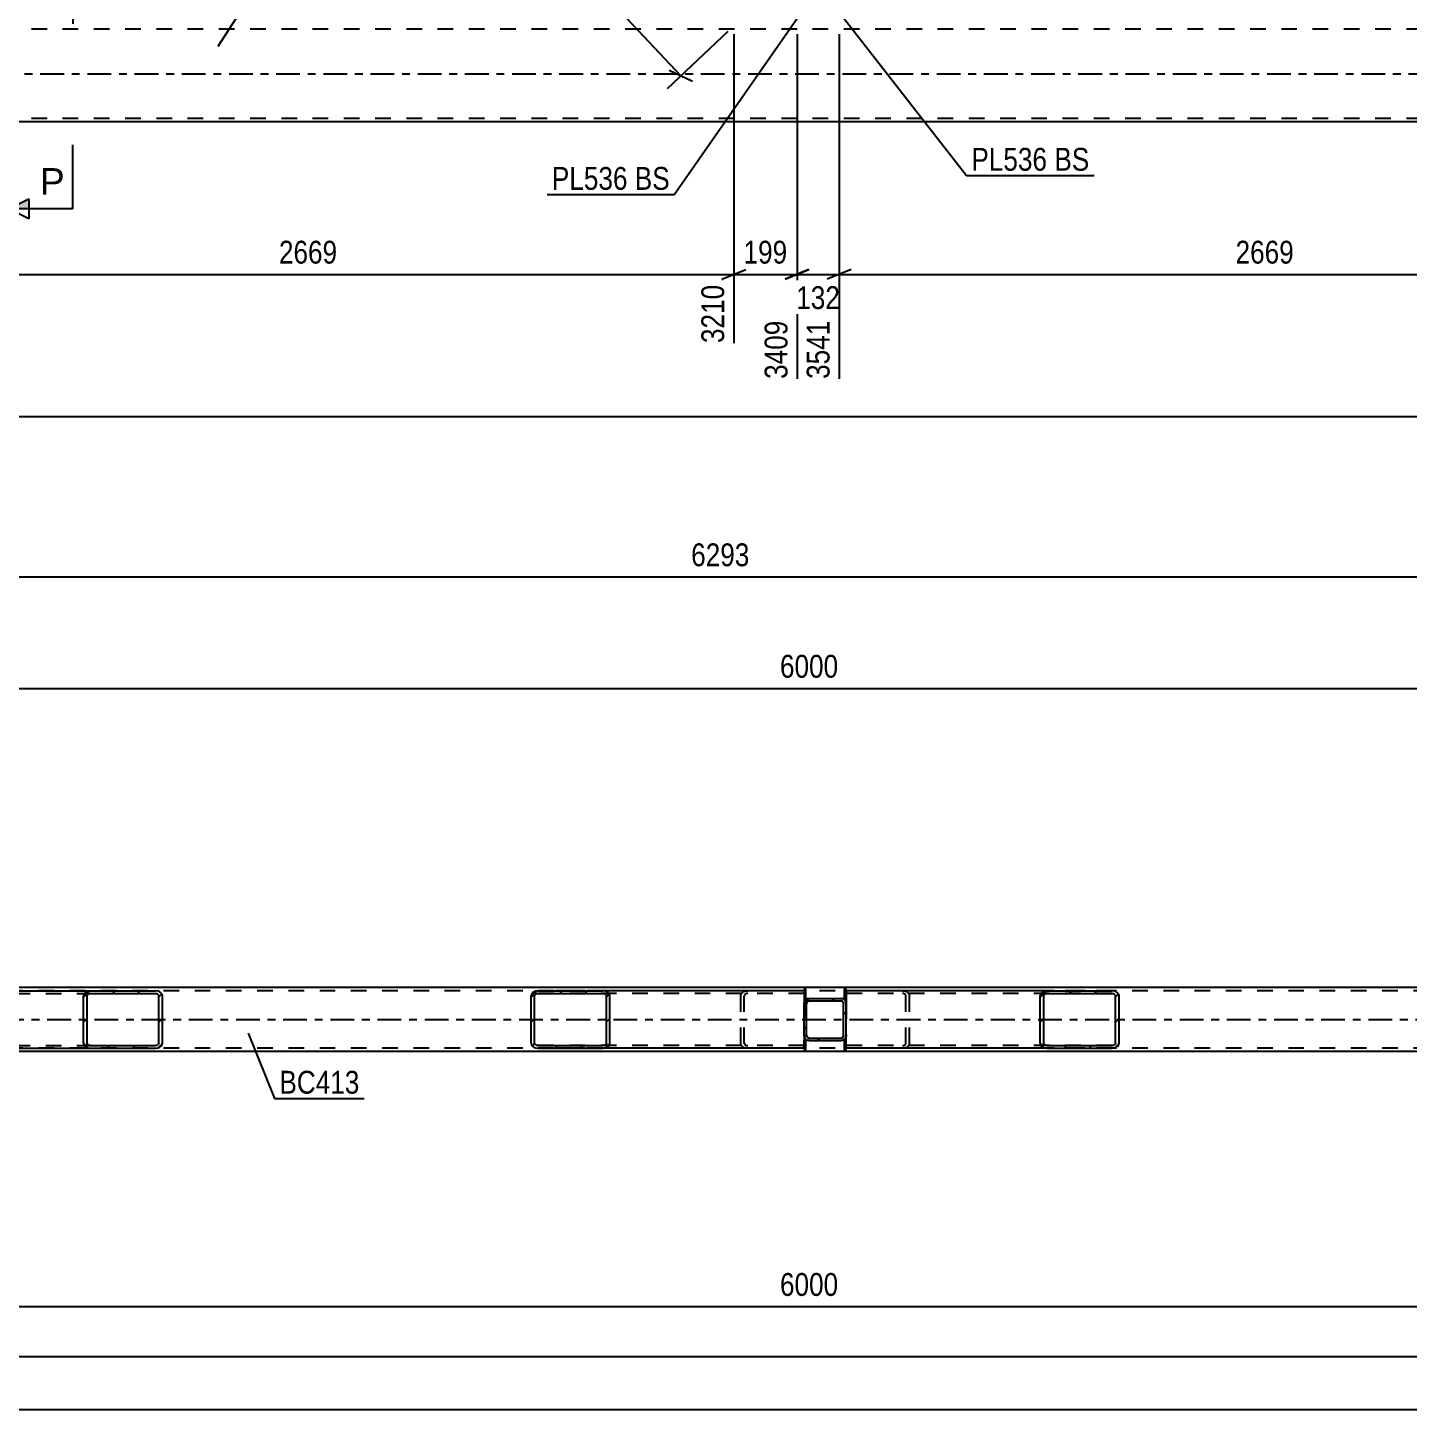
# Model space of a CAD drawing. Header units: millimetres. Extents: x -177 to 1012, y -676 to 165.
# Drawn here: x -0.2 to 173, y -295.1 to -121.8 of the extents above; entities that cross this region are included whole.
import ezdxf

# ---------------------------------------------------------------- set-up
doc = ezdxf.new("R2010")
doc.units = ezdxf.units.MM
doc.linetypes.add('DXK_LINE_DOT2', pattern=[3.9198, 1.9599, -1.9599])
doc.linetypes.add('DXK_LINE_DOT3', pattern=[5.9187, 2.979, -0.9799, 0.9799, -0.9799])
doc.styles.add('Arial', font='ARIAL.TTF', dxfattribs={"height": 0.2})
doc.styles.add('Arial Narrow', font='ARIALN.TTF', dxfattribs={"height": 0.2})

# ---------------------------------------------------------------- blocks, each defined once
blk = doc.blocks.new('Part-761545539-1987 - 1890')
at = {"color": 7, "linetype": 'DXK_LINE_DOT2'}
for p, q in [((798, -122), (-40, -122)), ((798, -133.2), (-40, -133.2)), ((798, -133.6), (-27.5, -133.6))]:
    blk.add_line(p, q, dxfattribs=at)
at = {"color": 7, "linetype": 'DXK_LINE_DOT3'}
blk.add_line((-40, -127.6), (798, -127.6), dxfattribs=at)
at = {"color": 2, "linetype": 'Continuous'}
blk.add_line((206.43, -133.6), (-14.5, -133.6), dxfattribs=at)
blk = doc.blocks.new('Part-761545539-4817 - 4645')
at = {"color": 2, "linetype": 'Continuous'}
for p, q in [((794.08, -242.18), (-34.32, -242.18)), ((794.08, -250.18), (-34.32, -250.18))]:
    blk.add_line(p, q, dxfattribs=at)
at = {"color": 7, "linetype": 'DXK_LINE_DOT2'}
for p, q in [((798.88, -242.58), (-39.12, -242.58)), ((798.88, -249.78), (-39.12, -249.78))]:
    blk.add_line(p, q, dxfattribs=at)
at = {"color": 7, "linetype": 'DXK_LINE_DOT3'}
blk.add_line((-39.12, -246.18), (798.88, -246.18), dxfattribs=at)
blk = doc.blocks.new('Part-761545539-4780 - 4645')
at = {"linetype": 'Continuous'}
h = blk.add_hatch(dxfattribs=at)
h.set_pattern_fill('', scale=0.7, style=0, pattern_type=0)
h.set_pattern_definition([(45, (72.3403, -249.7358), (-1.57154, 1.57154), [])])
h.paths.add_polyline_path([(72, -249.78), (72.34, -249.74), (72.63, -249.6), (72.82, -249.39), (72.88, -249.14), (72.88, -243.22), (72.82, -242.98), (72.63, -242.77), (72.34, -242.63), (72, -242.58), (63.88, -242.58), (63.54, -242.63), (63.26, -242.77), (63.07, -242.98), (63, -243.22), (63, -249.14), (63.07, -249.39), (63.26, -249.6), (63.54, -249.74), (63.88, -249.78)])
h.paths.add_polyline_path([(63.71, -249.44), (63.57, -249.37), (63.47, -249.27), (63.44, -249.14), (63.44, -243.22), (63.47, -243.1), (63.57, -243), (63.71, -242.93), (63.88, -242.9), (72, -242.9), (72.17, -242.93), (72.31, -243), (72.41, -243.1), (72.44, -243.22), (72.44, -249.14), (72.41, -249.27), (72.31, -249.37), (72.17, -249.44), (72, -249.46), (63.88, -249.46)])
at = {"color": 2, "linetype": 'Continuous'}
for p, q in [((63.07, -242.98), (63, -243.22)), ((63, -249.14), (63, -243.22)), ((63.44, -243.22), (63.47, -243.1)), ((63.44, -249.14), (63.44, -243.22)), ((63.88, -242.58), (63.54, -242.63)), ((63.71, -242.93), (63.88, -242.9)), ((63.88, -242.58), (72, -242.58)), ((63.88, -242.9), (72, -242.9)), ((97.24, -242.58), (72, -242.58)), ((72.34, -242.63), (72, -242.58)), ((72, -242.9), (72.17, -242.93)), ((72.41, -243.1), (72.44, -243.22)), ((72.44, -249.14), (72.44, -243.22)), ((72.88, -243.22), (72.82, -242.98)), ((72.88, -249.14), (72.88, -243.22)), ((97.24, -243.54), (97.24, -244.18)), ((63, -249.14), (63.07, -249.39)), ((63.47, -249.27), (63.44, -249.14)), ((63.88, -249.46), (63.71, -249.44)), ((63.88, -249.46), (72, -249.46)), ((72.17, -249.44), (72, -249.46)), ((72.44, -249.14), (72.41, -249.27)), ((72.82, -249.39), (72.88, -249.14)), ((97.24, -248.18), (97.24, -248.82)), ((63.54, -249.74), (63.88, -249.78)), ((63.88, -249.78), (72, -249.78)), ((72, -249.78), (72.34, -249.74)), ((97.24, -249.78), (72, -249.78))]:
    blk.add_line(p, q, dxfattribs=at)
at = {"color": 7, "linetype": 'DXK_LINE_DOT2'}
for p, q in [((72, -242.58), (63.88, -242.58)), ((97.24, -242.9), (63.88, -242.9)), ((89.29, -243.22), (89.36, -242.98)), ((89.29, -249.14), (89.29, -243.22)), ((89.76, -243.1), (89.73, -243.22)), ((89.73, -249.14), (89.73, -243.22)), ((89.83, -242.63), (90.17, -242.58)), ((90.17, -242.9), (90, -242.93)), ((97.24, -242.58), (97.24, -242.58)), ((97.24, -242.58), (97.24, -242.58)), ((97.24, -242.58), (97.24, -243.54)), ((97.24, -244.18), (97.24, -248.18)), ((97.24, -249.46), (63.88, -249.46)), ((89.36, -249.39), (89.29, -249.14)), ((89.73, -249.14), (89.76, -249.27)), ((90, -249.44), (90.17, -249.46)), ((97.24, -249.14), (97.24, -248.82)), ((97.24, -249.78), (97.24, -249.14)), ((72, -249.78), (63.88, -249.78)), ((90.17, -249.78), (89.83, -249.74)), ((97.24, -249.78), (97.24, -249.78)), ((97.24, -249.78), (97.24, -249.78))]:
    blk.add_line(p, q, dxfattribs=at)
at = {"color": 2, "linetype": 'Continuous'}
for centre, radius, start, end in [((63.74, -243.41), 0.802, 104.5547, 147.5896), ((63.81, -243.32), 0.401, 104.5547, 147.5896), ((72.07, -243.32), 0.401, 32.4104, 75.4453), ((72.14, -243.41), 0.802, 32.4104, 75.4453), ((63.74, -248.96), 0.802, 212.4104, 255.4453), ((63.81, -249.05), 0.401, 212.4104, 255.4453), ((72.07, -249.05), 0.401, 284.5547, 327.5896), ((72.14, -248.96), 0.802, 284.5547, 327.5896)]:
    blk.add_arc(centre, radius, start, end, dxfattribs=at)
at = {"color": 7, "linetype": 'DXK_LINE_DOT2'}
for centre, radius, start, end in [((90.04, -243.41), 0.802, 104.5547, 147.5896), ((90.1, -243.32), 0.401, 104.5547, 147.5896), ((90.04, -248.96), 0.802, 212.4104, 255.4453), ((90.1, -249.05), 0.401, 212.4104, 255.4453)]:
    blk.add_arc(centre, radius, start, end, dxfattribs=at)
blk = doc.blocks.new('Part-761545539-4882 - 4645')
at = {"linetype": 'Continuous'}
h = blk.add_hatch(dxfattribs=at)
h.set_pattern_fill('', scale=0.7, style=0, pattern_type=0)
h.set_pattern_definition([(45, (102.1214, -248.7758), (-1.57154, 1.57154), [])])
h.paths.add_polyline_path([(101.88, -248.82), (102.12, -248.78), (102.33, -248.64), (102.47, -248.43), (102.52, -248.18), (102.52, -244.18), (102.47, -243.94), (102.33, -243.73), (102.12, -243.59), (101.88, -243.54), (97.88, -243.54), (97.63, -243.59), (97.42, -243.73), (97.29, -243.94), (97.24, -244.18), (97.24, -248.18), (97.29, -248.43), (97.42, -248.64), (97.63, -248.78), (97.88, -248.82)])
h.paths.add_polyline_path([(97.75, -248.48), (97.65, -248.41), (97.58, -248.31), (97.56, -248.18), (97.56, -244.18), (97.58, -244.06), (97.65, -243.96), (97.75, -243.89), (97.88, -243.86), (101.88, -243.86), (102, -243.89), (102.1, -243.96), (102.17, -244.06), (102.2, -244.18), (102.2, -248.18), (102.17, -248.31), (102.1, -248.41), (102, -248.48), (101.88, -248.5), (97.88, -248.5)])
at = {"color": 7, "linetype": 'DXK_LINE_DOT2'}
for p, q in [((97.24, -244.18), (97.29, -243.94)), ((97.24, -248.18), (97.24, -244.18)), ((97.58, -244.06), (97.56, -244.18)), ((97.56, -248.18), (97.56, -244.18)), ((97.63, -243.59), (97.88, -243.54)), ((97.88, -243.86), (97.75, -243.89)), ((97.88, -243.54), (101.88, -243.54)), ((97.88, -243.86), (101.88, -243.86)), ((101.88, -243.54), (102.12, -243.59)), ((102, -243.89), (101.88, -243.86)), ((102.2, -244.18), (102.17, -244.06)), ((102.2, -248.18), (102.2, -244.18)), ((102.47, -243.94), (102.52, -244.18)), ((102.52, -248.18), (102.52, -244.18)), ((97.29, -248.43), (97.24, -248.18)), ((97.56, -248.18), (97.58, -248.31)), ((97.88, -248.82), (97.63, -248.78)), ((97.75, -248.48), (97.88, -248.5)), ((97.88, -248.5), (101.88, -248.5)), ((97.88, -248.82), (101.88, -248.82)), ((101.88, -248.5), (102, -248.48)), ((102.12, -248.78), (101.88, -248.82)), ((102.17, -248.31), (102.2, -248.18)), ((102.52, -248.18), (102.47, -248.43))]:
    blk.add_line(p, q, dxfattribs=at)
at = {"color": 2, "linetype": 'Continuous'}
for p, q in [((97.29, -243.94), (97.24, -244.18)), ((97.24, -248.18), (97.24, -244.18)), ((97.56, -244.18), (97.58, -244.06)), ((97.56, -248.18), (97.56, -244.18)), ((97.88, -243.54), (97.63, -243.59)), ((97.75, -243.89), (97.88, -243.86)), ((97.88, -243.54), (101.88, -243.54)), ((97.88, -243.86), (101.88, -243.86)), ((102.12, -243.59), (101.88, -243.54)), ((101.88, -243.86), (102, -243.89)), ((102.17, -244.06), (102.2, -244.18)), ((102.2, -248.18), (102.2, -244.18)), ((102.52, -244.18), (102.47, -243.94)), ((102.52, -248.18), (102.52, -244.18)), ((97.24, -248.18), (97.29, -248.43)), ((97.58, -248.31), (97.56, -248.18)), ((97.63, -248.78), (97.88, -248.82)), ((97.88, -248.5), (97.75, -248.48)), ((97.88, -248.5), (101.88, -248.5)), ((97.88, -248.82), (101.88, -248.82)), ((102, -248.48), (101.88, -248.5)), ((101.88, -248.82), (102.12, -248.78)), ((102.2, -248.18), (102.17, -248.31)), ((102.47, -248.43), (102.52, -248.18))]:
    blk.add_line(p, q, dxfattribs=at)
at = {"color": 7, "linetype": 'DXK_LINE_DOT2'}
for centre, radius, start, end in [((97.88, -244.18), 0.64, 112.5, 157.5), ((97.88, -244.18), 0.32, 112.5, 157.5), ((101.88, -244.18), 0.32, 22.5, 67.5), ((101.88, -244.18), 0.64, 22.5, 67.5), ((97.88, -248.18), 0.64, 202.5, 247.5), ((97.88, -248.18), 0.32, 202.5, 247.5), ((101.88, -248.18), 0.32, 292.5, 337.5), ((101.88, -248.18), 0.64, 292.5, 337.5)]:
    blk.add_arc(centre, radius, start, end, dxfattribs=at)
at = {"color": 2, "linetype": 'Continuous'}
for centre, radius, start, end in [((97.88, -244.18), 0.64, 112.5, 157.5), ((97.88, -244.18), 0.32, 112.5, 157.5), ((101.88, -244.18), 0.32, 22.5, 67.5), ((101.88, -244.18), 0.64, 22.5, 67.5), ((97.88, -248.18), 0.64, 202.5, 247.5), ((97.88, -248.18), 0.32, 202.5, 247.5), ((101.88, -248.18), 0.32, 292.5, 337.5), ((101.88, -248.18), 0.64, 292.5, 337.5)]:
    blk.add_arc(centre, radius, start, end, dxfattribs=at)
blk = doc.blocks.new('Part-761545539-4950 - 4645')
at = {"color": 2, "linetype": 'Continuous'}
for p, q in [((102.28, -248.82), (102.28, -250.02)), ((102.52, -248.82), (102.28, -248.82)), ((102.52, -250.02), (102.52, -248.82)), ((102.28, -250.02), (102.28, -250.02)), ((102.28, -250.02), (102.52, -250.02)), ((102.52, -250.02), (102.52, -250.02))]:
    blk.add_line(p, q, dxfattribs=at)
at = {"color": 7, "linetype": 'DXK_LINE_DOT2'}
for p, q in [((102.28, -248.82), (102.52, -248.82)), ((102.52, -250.02), (102.28, -250.02))]:
    blk.add_line(p, q, dxfattribs=at)
blk = doc.blocks.new('Part-761545539-4873 - 4645')
at = {"color": 2, "linetype": 'Continuous'}
for p, q in [((97.24, -248.82), (97.24, -250.02)), ((97.48, -248.82), (97.24, -248.82)), ((97.48, -250.02), (97.48, -248.82)), ((97.24, -250.02), (97.24, -250.02)), ((97.24, -250.02), (97.48, -250.02)), ((97.48, -250.02), (97.48, -250.02))]:
    blk.add_line(p, q, dxfattribs=at)
at = {"color": 7, "linetype": 'DXK_LINE_DOT2'}
for p, q in [((97.24, -248.82), (97.48, -248.82)), ((97.48, -250.02), (97.24, -250.02))]:
    blk.add_line(p, q, dxfattribs=at)
blk = doc.blocks.new('Part-761545539-4880 - 4645')
at = {"linetype": 'Continuous'}
h = blk.add_hatch(dxfattribs=at)
h.set_pattern_fill('', scale=0.7, style=0, pattern_type=0)
h.set_pattern_definition([(45, (16.2117, -249.7358), (-1.57154, 1.57154), [])])
h.paths.add_polyline_path([(15.88, -249.78), (16.21, -249.74), (16.5, -249.6), (16.69, -249.39), (16.75, -249.14), (16.75, -243.22), (16.69, -242.98), (16.5, -242.77), (16.21, -242.63), (15.88, -242.58), (7.75, -242.58), (7.41, -242.63), (7.13, -242.77), (6.94, -242.98), (6.87, -243.22), (6.87, -249.14), (6.94, -249.39), (7.13, -249.6), (7.41, -249.74), (7.75, -249.78)])
h.paths.add_polyline_path([(7.58, -249.44), (7.44, -249.37), (7.34, -249.27), (7.31, -249.14), (7.31, -243.22), (7.34, -243.1), (7.44, -243), (7.58, -242.93), (7.75, -242.9), (15.88, -242.9), (16.04, -242.93), (16.19, -243), (16.28, -243.1), (16.31, -243.22), (16.31, -249.14), (16.28, -249.27), (16.19, -249.37), (16.04, -249.44), (15.88, -249.46), (7.75, -249.46)])
at = {"color": 2, "linetype": 'Continuous'}
for p, q in [((-17.48, -242.58), (-17.48, -249.78)), ((-17.48, -242.58), (7.75, -242.58)), ((6.94, -242.98), (6.87, -243.22)), ((6.87, -249.14), (6.87, -243.22)), ((7.31, -243.22), (7.34, -243.1)), ((7.31, -249.14), (7.31, -243.22)), ((7.75, -242.58), (7.41, -242.63)), ((7.58, -242.93), (7.75, -242.9)), ((7.75, -242.58), (15.88, -242.58)), ((7.75, -242.9), (15.88, -242.9)), ((16.21, -242.63), (15.88, -242.58)), ((15.88, -242.9), (16.04, -242.93)), ((16.28, -243.1), (16.31, -243.22)), ((16.31, -249.14), (16.31, -243.22)), ((16.75, -243.22), (16.69, -242.98)), ((16.75, -249.14), (16.75, -243.22)), ((6.87, -249.14), (6.94, -249.39)), ((7.34, -249.27), (7.31, -249.14)), ((7.75, -249.46), (7.58, -249.44)), ((7.75, -249.46), (15.88, -249.46)), ((16.04, -249.44), (15.88, -249.46)), ((16.31, -249.14), (16.28, -249.27)), ((16.69, -249.39), (16.75, -249.14)), ((-17.48, -249.78), (7.75, -249.78)), ((7.41, -249.74), (7.75, -249.78)), ((7.75, -249.78), (15.88, -249.78)), ((15.88, -249.78), (16.21, -249.74))]:
    blk.add_line(p, q, dxfattribs=at)
at = {"color": 7, "linetype": 'DXK_LINE_DOT2'}
for p, q in [((-17.48, -242.9), (15.88, -242.9)), ((-10.42, -242.58), (-10.08, -242.63)), ((-10.25, -242.93), (-10.42, -242.9)), ((-9.98, -243.22), (-10.01, -243.1)), ((-9.98, -249.14), (-9.98, -243.22)), ((-9.61, -242.98), (-9.54, -243.22)), ((-9.54, -249.14), (-9.54, -243.22)), ((7.75, -242.58), (15.88, -242.58)), ((-17.48, -249.46), (15.88, -249.46)), ((-10.42, -249.46), (-10.25, -249.44)), ((-10.01, -249.27), (-9.98, -249.14)), ((-9.54, -249.14), (-9.61, -249.39)), ((-10.08, -249.74), (-10.42, -249.78)), ((7.75, -249.78), (15.88, -249.78))]:
    blk.add_line(p, q, dxfattribs=at)
for centre, radius, start, end in [((-10.35, -243.32), 0.401, 32.4104, 75.4453), ((-10.28, -243.41), 0.802, 32.4104, 75.4453), ((-10.35, -249.05), 0.401, 284.5547, 327.5896), ((-10.28, -248.96), 0.802, 284.5547, 327.5896)]:
    blk.add_arc(centre, radius, start, end, dxfattribs=at)
at = {"color": 2, "linetype": 'Continuous'}
for centre, radius, start, end in [((7.61, -243.41), 0.802, 104.5547, 147.5896), ((7.68, -243.32), 0.401, 104.5547, 147.5896), ((15.94, -243.32), 0.401, 32.4104, 75.4453), ((16.01, -243.41), 0.802, 32.4104, 75.4453), ((7.61, -248.96), 0.802, 212.4104, 255.4453), ((7.68, -249.05), 0.401, 212.4104, 255.4453), ((15.94, -249.05), 0.401, 284.5547, 327.5896), ((16.01, -248.96), 0.802, 284.5547, 327.5896)]:
    blk.add_arc(centre, radius, start, end, dxfattribs=at)
blk = doc.blocks.new('Part-761545539-4890 - 4645')
at = {"linetype": 'Continuous'}
h = blk.add_hatch(dxfattribs=at)
h.set_pattern_fill('', scale=0.7, style=0, pattern_type=0)
h.set_pattern_definition([(45, (136.2119, -249.7358), (-1.57154, 1.57154), [])])
h.paths.add_polyline_path([(135.88, -249.78), (136.21, -249.74), (136.5, -249.6), (136.69, -249.39), (136.75, -249.14), (136.75, -243.22), (136.69, -242.98), (136.5, -242.77), (136.21, -242.63), (135.88, -242.58), (127.75, -242.58), (127.41, -242.63), (127.13, -242.77), (126.94, -242.98), (126.87, -243.22), (126.87, -249.14), (126.94, -249.39), (127.13, -249.6), (127.41, -249.74), (127.75, -249.78)])
h.paths.add_polyline_path([(127.58, -249.44), (127.44, -249.37), (127.34, -249.27), (127.31, -249.14), (127.31, -243.22), (127.34, -243.1), (127.44, -243), (127.58, -242.93), (127.75, -242.9), (135.88, -242.9), (136.04, -242.93), (136.19, -243), (136.28, -243.1), (136.31, -243.22), (136.31, -249.14), (136.28, -249.27), (136.19, -249.37), (136.04, -249.44), (135.88, -249.46), (127.75, -249.46)])
at = {"color": 2, "linetype": 'Continuous'}
for p, q in [((127.75, -242.58), (102.52, -242.58)), ((102.52, -243.54), (102.52, -244.18)), ((126.94, -242.98), (126.87, -243.22)), ((126.87, -249.14), (126.87, -243.22)), ((127.31, -243.22), (127.34, -243.1)), ((127.31, -249.14), (127.31, -243.22)), ((127.75, -242.58), (127.41, -242.63)), ((127.58, -242.93), (127.75, -242.9)), ((127.75, -242.58), (135.88, -242.58)), ((127.75, -242.9), (135.88, -242.9)), ((136.21, -242.63), (135.88, -242.58)), ((135.88, -242.9), (136.04, -242.93)), ((136.28, -243.1), (136.31, -243.22)), ((136.31, -249.14), (136.31, -243.22)), ((136.75, -243.22), (136.69, -242.98)), ((136.75, -249.14), (136.75, -243.22)), ((102.52, -248.82), (102.52, -248.18)), ((126.87, -249.14), (126.94, -249.39)), ((127.34, -249.27), (127.31, -249.14)), ((127.75, -249.46), (127.58, -249.44)), ((127.75, -249.46), (135.88, -249.46)), ((136.04, -249.44), (135.88, -249.46)), ((136.31, -249.14), (136.28, -249.27)), ((136.69, -249.39), (136.75, -249.14)), ((127.75, -249.78), (102.52, -249.78)), ((127.41, -249.74), (127.75, -249.78)), ((127.75, -249.78), (135.88, -249.78)), ((135.88, -249.78), (136.21, -249.74))]:
    blk.add_line(p, q, dxfattribs=at)
at = {"color": 7, "linetype": 'DXK_LINE_DOT2'}
for p, q in [((102.52, -242.58), (102.52, -243.54)), ((135.88, -242.9), (102.52, -242.9)), ((102.52, -244.18), (102.52, -248.18)), ((109.58, -242.58), (109.92, -242.63)), ((109.75, -242.93), (109.58, -242.9)), ((110.02, -243.22), (109.99, -243.1)), ((110.02, -249.14), (110.02, -243.22)), ((110.39, -242.98), (110.46, -243.22)), ((110.46, -249.14), (110.46, -243.22)), ((135.88, -242.58), (127.75, -242.58)), ((102.52, -249.14), (102.52, -248.82)), ((102.52, -249.78), (102.52, -249.14)), ((135.88, -249.46), (102.52, -249.46)), ((109.58, -249.46), (109.75, -249.44)), ((109.99, -249.27), (110.02, -249.14)), ((110.46, -249.14), (110.39, -249.39)), ((109.92, -249.74), (109.58, -249.78)), ((135.88, -249.78), (127.75, -249.78))]:
    blk.add_line(p, q, dxfattribs=at)
for centre, radius, start, end in [((109.65, -243.32), 0.401, 32.4105, 75.4453), ((109.72, -243.41), 0.802, 32.4105, 75.4453), ((109.65, -249.05), 0.401, 284.5547, 327.5895), ((109.72, -248.96), 0.802, 284.5547, 327.5895)]:
    blk.add_arc(centre, radius, start, end, dxfattribs=at)
at = {"color": 2, "linetype": 'Continuous'}
for centre, radius, start, end in [((127.61, -243.41), 0.802, 104.5547, 147.5895), ((127.68, -243.32), 0.401, 104.5547, 147.5895), ((135.94, -243.32), 0.401, 32.4105, 75.4453), ((136.01, -243.41), 0.802, 32.4105, 75.4453), ((127.61, -248.96), 0.802, 212.4105, 255.4453), ((127.68, -249.05), 0.401, 212.4105, 255.4453), ((135.94, -249.05), 0.401, 284.5547, 327.5895), ((136.01, -248.96), 0.802, 284.5547, 327.5895)]:
    blk.add_arc(centre, radius, start, end, dxfattribs=at)
blk = doc.blocks.new('Part-761545539-4949 - 4645')
at = {"color": 2, "linetype": 'Continuous'}
for p, q in [((97.24, -242.34), (97.24, -242.34)), ((97.24, -242.34), (97.24, -243.54)), ((97.48, -242.34), (97.24, -242.34)), ((97.48, -242.34), (97.48, -242.34)), ((97.48, -243.54), (97.48, -242.34)), ((97.24, -243.54), (97.48, -243.54))]:
    blk.add_line(p, q, dxfattribs=at)
at = {"color": 7, "linetype": 'DXK_LINE_DOT2'}
for p, q in [((97.24, -242.34), (97.48, -242.34)), ((97.48, -242.34), (97.48, -242.34)), ((97.24, -243.54), (97.48, -243.54))]:
    blk.add_line(p, q, dxfattribs=at)
blk = doc.blocks.new('Part-761545539-4951 - 4645')
at = {"color": 2, "linetype": 'Continuous'}
for p, q in [((102.28, -242.34), (102.28, -242.34)), ((102.28, -242.34), (102.28, -243.54)), ((102.52, -242.34), (102.28, -242.34)), ((102.52, -242.34), (102.52, -242.34)), ((102.52, -243.54), (102.52, -242.34)), ((102.28, -243.54), (102.52, -243.54))]:
    blk.add_line(p, q, dxfattribs=at)
at = {"color": 7, "linetype": 'DXK_LINE_DOT2'}
for p, q in [((102.28, -242.34), (102.52, -242.34)), ((102.28, -242.34), (102.28, -242.34)), ((102.28, -243.54), (102.52, -243.54))]:
    blk.add_line(p, q, dxfattribs=at)
blk = doc.blocks.new('StraightDimension-761545539-18987 - 1890')
at = {"color": 7, "linetype": 'Continuous'}
for p, q in [((-18.36, -122.6), (-18.36, -159.53)), ((88.42, -122.6), (88.42, -161.35)), ((-16.86, -152.14), (-19.86, -153.34)), ((86.92, -153.34), (89.92, -152.14)), ((-18.36, -152.74), (88.42, -152.74))]:
    blk.add_line(p, q, dxfattribs=at)
at = {"color": 0}
blk.add_wipeout([(39.28, -151.99), (39.28, -147.79), (30.77, -147.79), (30.77, -151.99)], dxfattribs=at)
at = {"color": 0, "linetype": 'Continuous'}
blk.add_wipeout([(87.82, -153.44), (83.62, -153.44), (83.62, -161.95), (87.82, -161.95)], dxfattribs=at)
at = {"color": 3, "style": 'Arial Narrow'}
blk.add_text('2669', height=2.863, dxfattribs=at).set_placement((31.37, -151.39))
at = {"color": 3, "linetype": 'Continuous', "style": 'Arial Narrow'}
blk.add_text('3210', height=2.863, rotation=90.0002, dxfattribs=at).set_placement((87.22, -161.35))
blk = doc.blocks.new('StraightDimension-761545539-18986 - 1890')
at = {"color": 7, "linetype": 'Continuous'}
for p, q in [((88.42, -122.6), (88.42, -161.35)), ((96.36, -122.6), (96.36, -165.85)), ((86.92, -153.34), (89.92, -152.14)), ((97.86, -152.14), (94.86, -153.34)), ((88.42, -152.74), (96.36, -152.74))]:
    blk.add_line(p, q, dxfattribs=at)
at = {"color": 0}
blk.add_wipeout([(95.73, -151.99), (95.73, -147.79), (89.05, -147.79), (89.05, -151.99)], dxfattribs=at)
at = {"color": 0, "linetype": 'Continuous'}
blk.add_wipeout([(95.76, -157.94), (91.56, -157.94), (91.56, -166.45), (95.76, -166.45)], dxfattribs=at)
at = {"color": 3, "style": 'Arial Narrow'}
blk.add_text('199', height=2.863, dxfattribs=at).set_placement((89.65, -151.39))
at = {"color": 3, "linetype": 'Continuous', "style": 'Arial Narrow'}
blk.add_text('3409', height=2.863, rotation=90.0002, dxfattribs=at).set_placement((95.16, -165.85))
blk = doc.blocks.new('StraightDimension-761545539-18985 - 1890')
at = {"color": 7, "linetype": 'Continuous'}
for p, q in [((96.36, -122.6), (96.36, -165.85)), ((101.64, -122.6), (101.64, -165.85)), ((94.86, -153.34), (97.86, -152.14)), ((103.14, -152.14), (100.14, -153.34)), ((96.36, -152.74), (101.64, -152.74))]:
    blk.add_line(p, q, dxfattribs=at)
at = {"color": 0}
blk.add_wipeout([(102.34, -157.69), (102.34, -153.49), (95.66, -153.49), (95.66, -157.69)], dxfattribs=at)
at = {"color": 0, "linetype": 'Continuous'}
blk.add_wipeout([(101.04, -157.94), (96.84, -157.94), (96.84, -166.45), (101.04, -166.45)], dxfattribs=at)
at = {"color": 3, "style": 'Arial Narrow'}
blk.add_text('132', height=2.863, dxfattribs=at).set_placement((96.26, -157.09))
at = {"color": 3, "linetype": 'Continuous', "style": 'Arial Narrow'}
blk.add_text('3541', height=2.863, rotation=90.0002, dxfattribs=at).set_placement((100.44, -165.85))
blk = doc.blocks.new('StraightDimension-761545539-2909 - 1890')
at = {"color": 7, "linetype": 'Continuous'}
blk.add_line((-41, -170.58), (839, -170.58), dxfattribs=at)
blk = doc.blocks.new('StraightDimension-761545539-2703 - 1890')
at = {"color": 7, "linetype": 'Continuous'}
for p, q in [((38.27, -69.74), (30.63, -76.93)), ((33.84, -75.96), (30.91, -74.6)), ((32.38, -75.28), (81.79, -127.83)), ((87.69, -122.29), (80.05, -129.47)), ((80.33, -127.15), (83.26, -128.51))]:
    blk.add_line(p, q, dxfattribs=at)
at = {"color": 0}
blk.add_wipeout([(60.55, -104.14), (63.61, -101.26), (57.78, -95.06), (54.72, -97.94)], dxfattribs=at)
at = {"color": 3, "style": 'Arial Narrow'}
blk.add_text('1803', height=2.863, rotation=-46.7591, dxfattribs=at).set_placement((55.56, -97.97))
blk = doc.blocks.new('StraightDimension-761545539-18984 - 1890')
at = {"color": 7, "linetype": 'Continuous'}
for p, q in [((101.64, -122.6), (101.64, -165.85)), ((208.42, -122.6), (208.42, -161.35)), ((103.14, -152.14), (100.14, -153.34)), ((206.92, -153.34), (209.92, -152.14)), ((101.64, -152.74), (208.42, -152.74))]:
    blk.add_line(p, q, dxfattribs=at)
at = {"color": 0}
blk.add_wipeout([(159.28, -151.99), (159.28, -147.79), (150.77, -147.79), (150.77, -151.99)], dxfattribs=at)
at = {"color": 0, "linetype": 'Continuous'}
blk.add_wipeout([(207.82, -153.44), (203.62, -153.44), (203.62, -161.95), (207.82, -161.95)], dxfattribs=at)
at = {"color": 3, "style": 'Arial Narrow'}
blk.add_text('2669', height=2.863, dxfattribs=at).set_placement((151.37, -151.39))
at = {"color": 3, "linetype": 'Continuous', "style": 'Arial Narrow'}
blk.add_text('6210', height=2.863, rotation=90.0002, dxfattribs=at).set_placement((207.22, -161.35))
blk = doc.blocks.new('StraightDimension-761545539-5079 - 4645')
at = {"color": 7, "linetype": 'Continuous'}
blk.add_line((-39.12, -288.46), (798.88, -288.46), dxfattribs=at)
blk = doc.blocks.new('StraightDimension-761545539-5104 - 4645')
at = {"color": 7, "linetype": 'Continuous'}
blk.add_line((-40.12, -295.07), (799.88, -295.07), dxfattribs=at)
blk = doc.blocks.new('StraightDimension-761545539-5138 - 4645')
at = {"color": 7, "linetype": 'Continuous'}
for p, q in [((212.6, -232.78), (212.6, -182.07)), ((-39.12, -241.18), (-39.12, -187.56)), ((-37.62, -190.09), (-40.62, -191.29)), ((211.1, -191.29), (214.1, -190.09)), ((-39.12, -190.69), (212.6, -190.69))]:
    blk.add_line(p, q, dxfattribs=at)
at = {"color": 0, "linetype": 'Continuous'}
for points in [[(212, -181.47), (207.8, -181.47), (207.8, -189.99), (212, -189.99)], [(-39.72, -186.96), (-43.92, -186.96), (-43.92, -189.99), (-39.72, -189.99)]]:
    blk.add_wipeout(points, dxfattribs=at)
at = {"color": 0}
blk.add_wipeout([(90.99, -189.94), (90.99, -185.74), (82.48, -185.74), (82.48, -189.94)], dxfattribs=at)
at = {"color": 3, "linetype": 'Continuous', "style": 'Arial Narrow'}
for s, height, p in [('6293', 2.863, (211.4, -189.39)), ('0', 2.86, (-40.32, -189.39))]:
    blk.add_text(s, height=height, rotation=90.0002, dxfattribs=at).set_placement(p)
at = {"color": 3, "style": 'Arial Narrow'}
blk.add_text('6293', height=2.863, dxfattribs=at).set_placement((83.08, -189.34))
blk = doc.blocks.new('StraightDimension-761545539-5163 - 4645')
at = {"color": 7, "linetype": 'Continuous'}
for p, q in [((217.88, -230.13), (217.88, -196.06)), ((-22.12, -236.02), (-22.12, -197.89)), ((-20.62, -204.07), (-23.62, -205.27)), ((216.38, -205.27), (219.38, -204.07)), ((-22.12, -204.67), (217.88, -204.67))]:
    blk.add_line(p, q, dxfattribs=at)
at = {"color": 0, "linetype": 'Continuous'}
blk.add_wipeout([(217.28, -195.46), (213.08, -195.46), (213.08, -203.97), (217.28, -203.97)], dxfattribs=at)
at = {"color": 0}
blk.add_wipeout([(102.13, -203.92), (102.13, -199.72), (93.62, -199.72), (93.62, -203.92)], dxfattribs=at)
at = {"color": 3, "linetype": 'Continuous', "style": 'Arial Narrow'}
blk.add_text('6425', height=2.863, rotation=90.0002, dxfattribs=at).set_placement((216.68, -203.37))
at = {"color": 3, "style": 'Arial Narrow'}
blk.add_text('6000', height=2.863, dxfattribs=at).set_placement((94.22, -203.32))
blk = doc.blocks.new('StraightDimension-761545539-5218 - 4645')
at = {"color": 7, "linetype": 'Continuous'}
for p, q in [((-22.12, -256.5), (-22.12, -284.59)), ((217.88, -267.79), (217.88, -284.59)), ((-20.62, -281.59), (-23.62, -282.79)), ((-22.12, -282.19), (217.88, -282.19)), ((216.38, -282.79), (219.38, -281.59))]:
    blk.add_line(p, q, dxfattribs=at)
at = {"color": 0}
blk.add_wipeout([(102.13, -281.44), (102.13, -277.24), (93.62, -277.24), (93.62, -281.44)], dxfattribs=at)
at = {"color": 3, "style": 'Arial Narrow'}
blk.add_text('6000', height=2.863, dxfattribs=at).set_placement((94.22, -280.84))
blk = doc.blocks.new('Mark-761545539-1983 - 1890')
at = {"color": 0}
blk.add_wipeout([(38.49, -117.16), (38.49, -114.16), (28.44, -114.16), (28.44, -117.16)], dxfattribs=at)
blk.add_wipeout([(38.49, -117.16), (38.49, -114.16), (28.44, -114.16), (28.44, -117.16)], dxfattribs=at)
at = {"color": 30, "linetype": 'Continuous'}
for p, q in [((23.74, -124.14), (27.84, -117.76)), ((27.84, -117.76), (39.09, -117.76))]:
    blk.add_line(p, q, dxfattribs=at)
at = {"color": 3, "style": 'Arial Narrow'}
blk.add_text('BC413', height=2.863, dxfattribs=at).set_placement((28.44, -117.16))
blk = doc.blocks.new('MarkSet-761545539-4122 - 1890')
at = {"color": 0}
for points in [[(75.11, -142.14), (75.11, -139.14), (65.61, -139.14), (65.61, -142.14)], [(80.4, -142.14), (80.4, -139.14), (76.01, -139.14), (76.01, -142.14)]]:
    blk.add_wipeout(points, dxfattribs=at)
for points in [[(75.11, -142.14), (75.11, -139.14), (65.61, -139.14), (65.61, -142.14)], [(80.4, -142.14), (80.4, -139.14), (76.01, -139.14), (76.01, -142.14)]]:
    blk.add_wipeout(points, dxfattribs=at)
at = {"color": 30, "linetype": 'Continuous'}
for p in [(96.42, -120.6), (65.01, -142.74)]:
    blk.add_line(p, (81, -142.74), dxfattribs=at)
at = {"color": 3, "style": 'Arial Narrow'}
for s, p in [('PL536', (65.61, -142.14)), ('BS', (76.01, -142.14))]:
    blk.add_text(s, height=2.863, dxfattribs=at).set_placement(p)
blk = doc.blocks.new('MarkSet-761545539-4020 - 1890')
at = {"color": 0}
for points in [[(127.74, -139.74), (127.74, -136.74), (118.23, -136.74), (118.23, -139.74)], [(133.02, -139.74), (133.02, -136.74), (128.64, -136.74), (128.64, -139.74)]]:
    blk.add_wipeout(points, dxfattribs=at)
for points in [[(127.74, -139.74), (127.74, -136.74), (118.23, -136.74), (118.23, -139.74)], [(133.02, -139.74), (133.02, -136.74), (128.64, -136.74), (128.64, -139.74)]]:
    blk.add_wipeout(points, dxfattribs=at)
at = {"color": 30, "linetype": 'Continuous'}
for p, q in [((101.46, -119.64), (117.63, -140.34)), ((117.63, -140.34), (133.62, -140.34))]:
    blk.add_line(p, q, dxfattribs=at)
at = {"color": 3, "style": 'Arial Narrow'}
for s, p in [('PL536', (118.23, -139.74)), ('BS', (128.64, -139.74))]:
    blk.add_text(s, height=2.863, dxfattribs=at).set_placement(p)
blk = doc.blocks.new('SectionMark-761545539-20750 - 1890')
at = {"linetype": 'Continuous'}
for points in [[(0, -113.33), (0, -114.58), (-2.5, -113.33)], [(0, -143.26), (0, -144.51), (-2.5, -144.51)]]:
    blk.add_hatch(color=6, dxfattribs=at).paths.add_polyline_path(points)
at = {"color": 6, "linetype": 'Continuous'}
for p, q in [((-2.5, -113.33), (0, -112.08)), ((0, -114.58), (0, -112.08)), ((5.5, -113.33), (-2.5, -113.33)), ((-2.5, -113.33), (0, -114.58)), ((5.5, -113.33), (5.5, -121.33)), ((5.5, -144.51), (5.5, -136.51)), ((-2.5, -144.51), (0, -143.26)), ((0, -143.26), (0, -145.76)), ((5.5, -144.51), (-2.5, -144.51)), ((0, -145.76), (-2.5, -144.51))]:
    blk.add_line(p, q, dxfattribs=at)
at = {"color": 0, "linetype": 'Continuous'}
for points in [[(4.5, -118.58), (4.5, -115.08), (1.39, -115.08), (1.39, -118.58)], [(4.5, -142.76), (4.5, -139.26), (1.39, -139.26), (1.39, -142.76)]]:
    blk.add_wipeout(points, dxfattribs=at)
at = {"color": 3, "linetype": 'Continuous', "style": 'Arial'}
for p in [(1.39, -118.58), (1.39, -142.76)]:
    blk.add_text('P', height=3.34, dxfattribs=at).set_placement(p)
blk = doc.blocks.new('Mark-761545539-4813 - 4645')
at = {"color": 0}
blk.add_wipeout([(41.48, -255.48), (41.48, -252.48), (31.43, -252.48), (31.43, -255.48)], dxfattribs=at)
blk.add_wipeout([(41.48, -255.48), (41.48, -252.48), (31.43, -252.48), (31.43, -255.48)], dxfattribs=at)
at = {"color": 30, "linetype": 'Continuous'}
for p, q in [((27.53, -247.88), (30.83, -256.08)), ((30.83, -256.08), (42.08, -256.08))]:
    blk.add_line(p, q, dxfattribs=at)
at = {"color": 3, "style": 'Arial Narrow'}
blk.add_text('BC413', height=2.863, dxfattribs=at).set_placement((31.43, -255.48))

msp = doc.modelspace()

# ---------------------------------------------------------------- block references
for name in ['Part-761545539-1987 - 1890', 'StraightDimension-761545539-5138 - 4645', 'Part-761545539-4817 - 4645', 'Part-761545539-4949 - 4645', 'Part-761545539-4951 - 4645', 'Part-761545539-4880 - 4645', 'Part-761545539-4780 - 4645', 'Part-761545539-4882 - 4645', 'Part-761545539-4890 - 4645', 'Part-761545539-4873 - 4645', 'Part-761545539-4950 - 4645', 'StraightDimension-761545539-5079 - 4645']:
    msp.add_blockref(name, (0, 0))

# ---------------------------------------------------------------- next in the draw order: block references
for name in ['StraightDimension-761545539-18987 - 1890', 'StraightDimension-761545539-5163 - 4645', 'StraightDimension-761545539-5104 - 4645']:
    msp.add_blockref(name, (0, 0))

# ---------------------------------------------------------------- next in the draw order: block references
for name in ['StraightDimension-761545539-18986 - 1890', 'StraightDimension-761545539-5218 - 4645']:
    msp.add_blockref(name, (0, 0))

# ---------------------------------------------------------------- next in the draw order: block references
for name in ['StraightDimension-761545539-18985 - 1890', 'Mark-761545539-4813 - 4645']:
    msp.add_blockref(name, (0, 0))

# ---------------------------------------------------------------- next in the draw order: block references
msp.add_blockref('StraightDimension-761545539-2909 - 1890', (0, 0))

# ---------------------------------------------------------------- next in the draw order: block references
for name in ['StraightDimension-761545539-2703 - 1890', 'SectionMark-761545539-20750 - 1890', 'StraightDimension-761545539-18984 - 1890']:
    msp.add_blockref(name, (0, 0))

# ---------------------------------------------------------------- next in the draw order: block references
for name in ['Mark-761545539-1983 - 1890', 'MarkSet-761545539-4122 - 1890', 'MarkSet-761545539-4020 - 1890']:
    msp.add_blockref(name, (0, 0))

doc.saveas('drawing.dxf')
